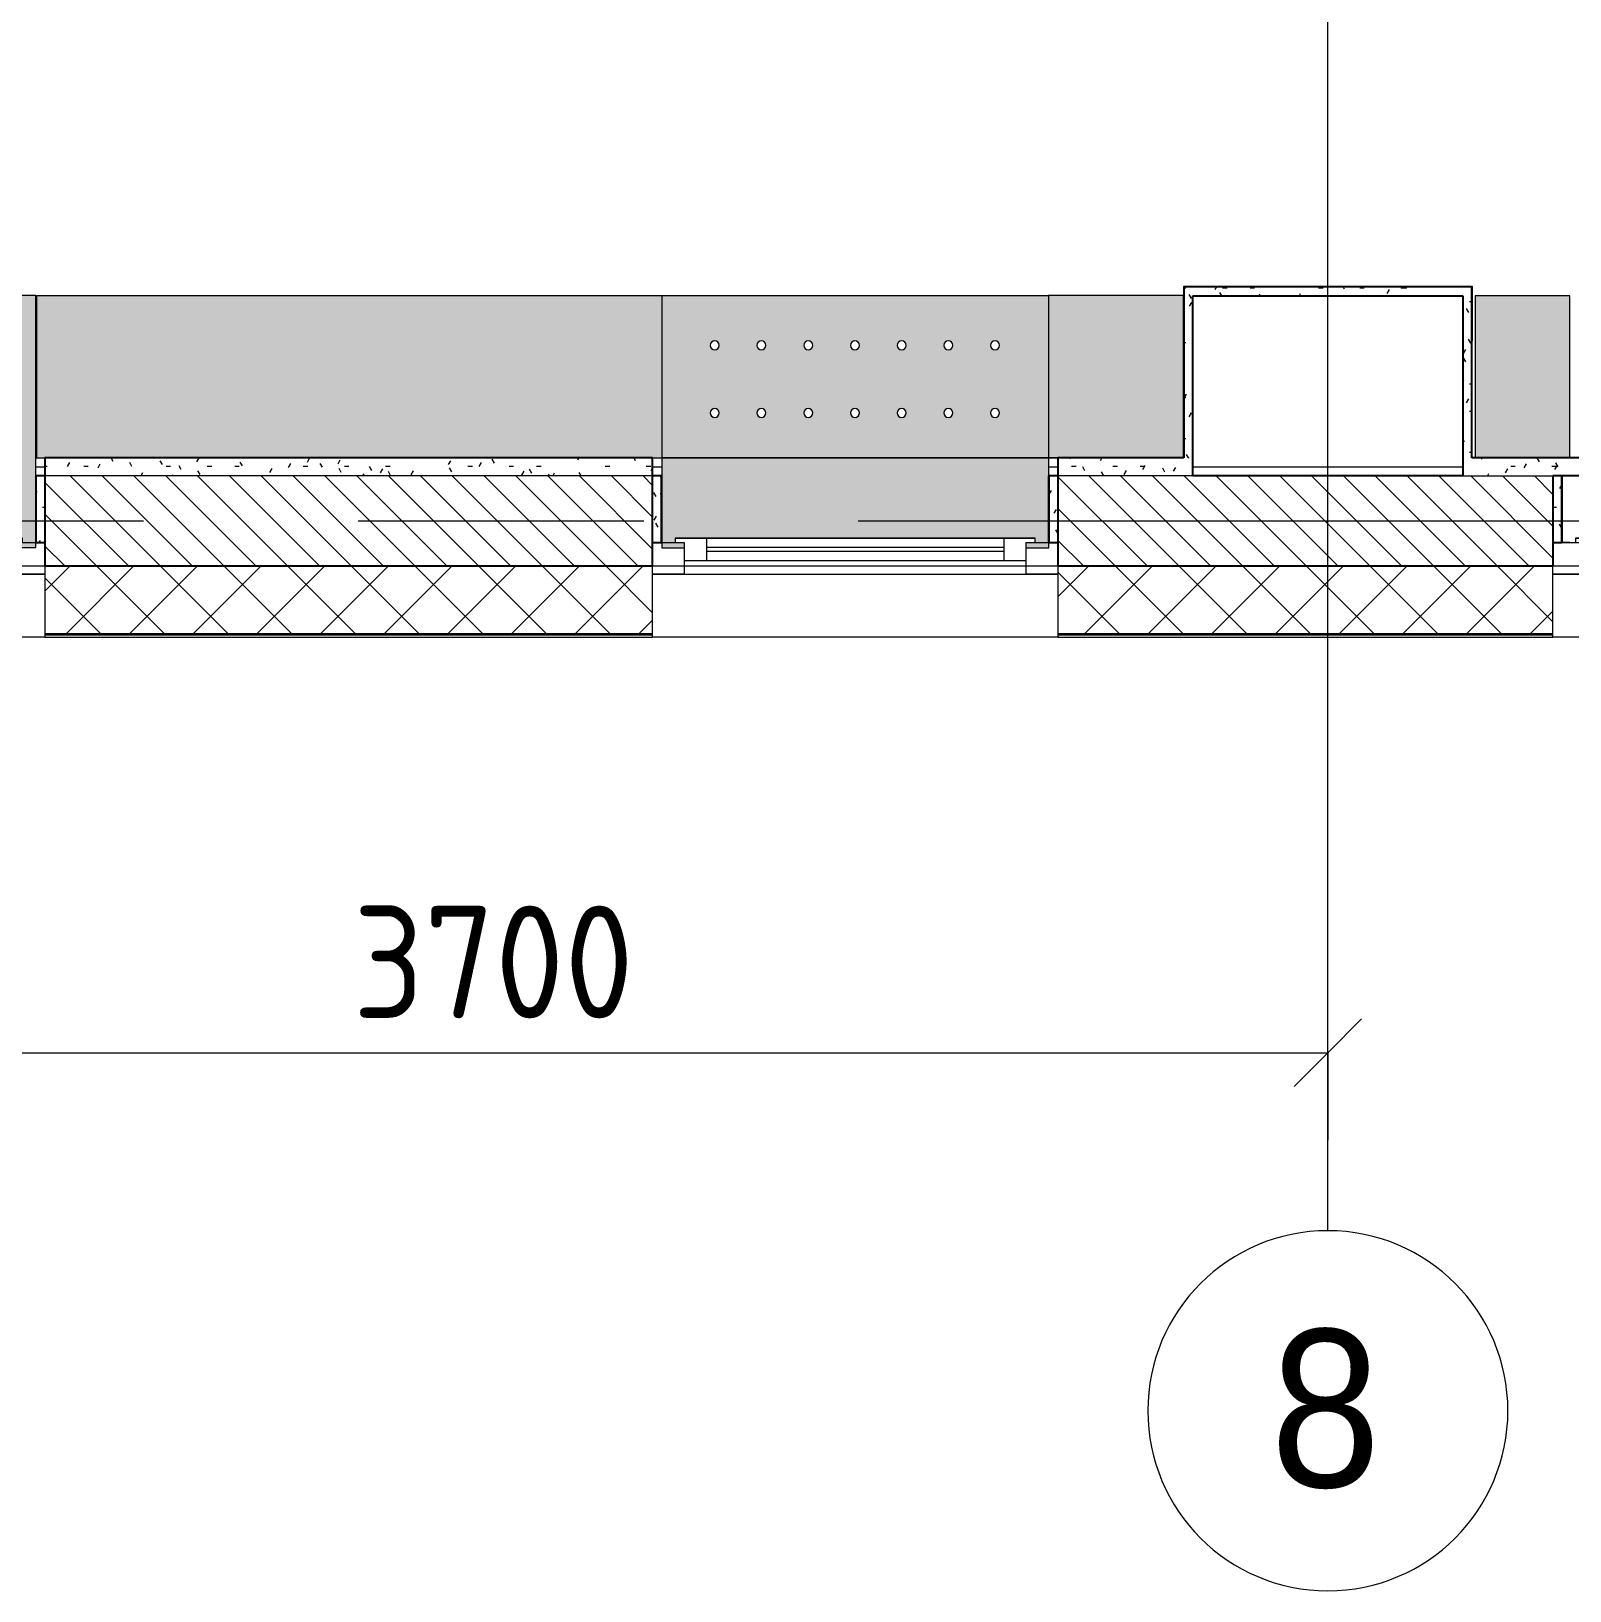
# Model space of a CAD drawing. Header units: millimetres. Extents: x 10406 to 76706, y -2377 to 12445.
# Drawn here: x 19330 to 22747, y -2377 to 1088 of the extents above; entities that cross this region are included whole.
import ezdxf

# ---------------------------------------------------------------- set-up
doc = ezdxf.new("R2010")
doc.units = ezdxf.units.MM
doc.linetypes.add('Осевая', pattern=[3175, 635, -476.25, 1587.5, -476.25])
for name, color, linetype, lineweight in [('A-ANNO-DIMS', 7, 'Continuous', 9), ('A-ANNO-DIMS-100', 7, 'Continuous', 9), ('A-GLAZ', 7, 'Continuous', 9), ('A-GLAZ-1', 7, 'Continuous', 13), ('A-WALL', 7, 'Continuous', 9), ('I-WALL', 7, 'Continuous', 9), ('Знаки', 7, 'Continuous', 9), ('Оси', 7, 'Continuous', 9), ('Оси-1', 7, 'Continuous', 20), ('Оси-2', 7, 'Осевая', 9)]:
    doc.layers.add(name, color=color, linetype=linetype, lineweight=lineweight)
for name, color, linetype, lineweight, true_color in [('A-WALL-1', 7, 'Continuous', 25, 0x3c3c3c), ('A-WALL-2', 7, 'Continuous', 13, 0x3c3c3c), ('A-WALL-FNSH-1', 7, 'Continuous', 13, 0x3c3c3c), ('A-WALL-FNSH-2', 7, 'Continuous', 9, 0x3c3c3c)]:
    doc.layers.add(name, color=color, linetype=linetype, lineweight=lineweight, true_color=true_color)
doc.styles.add('Arial', font='arial.ttf', dxfattribs={"width": 0.9, "height": 350})
doc.styles.add('ISOCPEUR', font='isocpeur.ttf', dxfattribs={"width": 0.9, "height": 250})
doc.dimstyles.new('ISO-2_5_0_9К_БОЛЬШОЙ', dxfattribs={"dimscale": 304.8, "dimtxt": 248.995294, "dimasz": 0.492126, "dimexe": 0.393701, "dimexo": 0.984252, "dimgap": 0, "dimtad": 1, "dimdec": 0, "dimrnd": 10, "dimzin": 0, "dimdsep": 46, "dimtxsty": 'ISOCPEUR', "dimblk1": 'OBLIQUE', "dimblk2": 'OBLIQUE', "dimsah": 1, "dimcen": 0.09, "dimdle": 0.393701, "dimazin": 0, "dimtfac": 1, "dimtdec": 4, "dimtix": 1, "dimtmove": 0, "dimatfit": 3, "dimfxl": 1, "dimtvp": 1, "dimtolj": 1, "dimtzin": 0, "dimarcsym": 2})
pattern_1 = [(0, (0, 0), (121.92, 30.48), [10.058, -81.382, 10.058, -81.382, -487.68]), (0, (0, 0), (121.92, 30.48), [-182.88, 10.058, -172.822, 10.058, -81.382, -213.36]), (0, (0, 0), (121.92, 30.48), [-457.2, 10.058, -50.902, 10.058, -142.342]), (120, (45.72, 15.24), (-87.356454, 90.345817), [10.058, -81.382, 10.058, -81.382, -487.68]), (120, (45.72, 15.24), (-87.356454, 90.345817), [-182.88, 10.058, -172.822, 10.058, -81.382, -213.36]), (120, (45.72, 15.24), (-87.356454, 90.345817), [-457.2, 10.058, -50.902, 10.058, -142.342]), (240, (60.96, 76.2), (-34.563546, -120.825817), [10.058, -81.382, 10.058, -81.382, -487.68]), (240, (60.96, 76.2), (-34.563546, -120.825817), [-182.88, 10.058, -172.822, 10.058, -81.382, -213.36]), (240, (60.96, 76.2), (-34.563546, -120.825817), [-457.2, 10.058, -50.902, 10.058, -142.342])]

# ---------------------------------------------------------------- blocks, each defined once
blk = doc.blocks.new('120_Окно_СКБ_2Ст - 120_Окно_СКБ_2Ст 2100х2500 _мал створка СЛЕВА_-22446485-План разверток пом_3_02_ Этаж 3')
at = {"layer": 'A-GLAZ'}
for p, q in [((1050, -57), (-1050, -57)), ((-930, -107), (-270, -107)), ((-270, -117), (-930, -117)), ((-100, -107), (930, -107)), ((930, -117), (-100, -117))]:
    blk.add_line(p, q, dxfattribs=at)
at = {"layer": 'A-GLAZ-1'}
for p, q in [((-1050, -127), (-1050, -57)), ((-1050, -57), (-980, -57)), ((-980, -57), (-980, -127)), ((-220, -127), (-220, -57)), ((-220, -57), (-150, -57)), ((-150, -57), (-150, -127)), ((980, -127), (980, -57)), ((980, -57), (1050, -57)), ((1050, -57), (1050, -127)), ((-220, -87), (-980, -87)), ((-980, -87), (-980, -127)), ((-930, -137), (-930, -87)), ((-270, -137), (-270, -87)), ((-220, -127), (-220, -87)), ((980, -87), (-150, -87)), ((-150, -87), (-150, -127)), ((-100, -137), (-100, -87)), ((930, -137), (930, -87)), ((980, -127), (980, -87)), ((-980, -127), (-1050, -127)), ((-980, -127), (-1000, -127)), ((-1000, -127), (-1000, -137)), ((-1000, -137), (-200, -137)), ((-200, -137), (-1000, -137)), ((-150, -127), (-220, -127)), ((-200, -127), (-220, -127)), ((-200, -137), (-200, -127)), ((-150, -127), (-170, -127)), ((-170, -127), (-170, -137)), ((-170, -137), (1000, -137)), ((1000, -137), (-170, -137)), ((1050, -127), (980, -127)), ((1000, -127), (980, -127)), ((1000, -137), (1000, -127))]:
    blk.add_line(p, q, dxfattribs=at)
blk = doc.blocks.new('120_Окно_СКБ_1Ст - 120_Окно_СКБ_1Ст 900х2500_h_-20664874-План разверток пом_3_02_ Этаж 3')
at = {"layer": 'A-GLAZ'}
for p, q in [((450, -57), (-450, -57)), ((-330, -107), (330, -107)), ((330, -117), (-330, -117))]:
    blk.add_line(p, q, dxfattribs=at)
at = {"layer": 'A-GLAZ-1'}
for p, q in [((-450, -127), (-450, -57)), ((-450, -57), (-380, -57)), ((-380, -57), (-380, -127)), ((380, -127), (380, -57)), ((380, -57), (450, -57)), ((450, -57), (450, -127)), ((380, -87), (-380, -87)), ((-380, -87), (-380, -127)), ((-330, -137), (-330, -87)), ((330, -137), (330, -87)), ((380, -127), (380, -87)), ((-380, -127), (-450, -127)), ((-380, -127), (-400, -127)), ((-400, -127), (-400, -137)), ((-400, -137), (400, -137)), ((400, -137), (-400, -137)), ((450, -127), (380, -127)), ((400, -127), (380, -127)), ((400, -137), (400, -127))]:
    blk.add_line(p, q, dxfattribs=at)
blk = doc.blocks.new('120_Окно_СКБ_2Ст - 120_Окно_СКБ_2Ст 2100х2500 _мал створка СЛЕВА_-V1-План разверток пом_3_02_ Этаж 3')
at = {"layer": 'A-GLAZ'}
for p, q in [((1050, -57), (-1050, -57)), ((-930, -107), (-270, -107)), ((-270, -117), (-930, -117)), ((-100, -107), (930, -107)), ((930, -117), (-100, -117)), ((1012.4, -127), (1030, -127))]:
    blk.add_line(p, q, dxfattribs=at)
at = {"layer": 'A-GLAZ-1'}
for p, q in [((-1050, -127), (-1050, -57)), ((-1050, -57), (-980, -57)), ((-980, -57), (-980, -127)), ((-220, -127), (-220, -57)), ((-220, -57), (-150, -57)), ((-150, -57), (-150, -127)), ((980, -127), (980, -57)), ((980, -57), (1050, -57)), ((1050, -57), (1050, -127)), ((-220, -87), (-980, -87)), ((-980, -87), (-980, -127)), ((-930, -137), (-930, -87)), ((-270, -137), (-270, -87)), ((-220, -127), (-220, -87)), ((980, -87), (-150, -87)), ((-150, -87), (-150, -127)), ((-100, -137), (-100, -87)), ((930, -137), (930, -87)), ((980, -127), (980, -87)), ((-980, -127), (-1050, -127)), ((-980, -127), (-1000, -127)), ((-1000, -127), (-1000, -137)), ((-1000, -137), (-200, -137)), ((-200, -137), (-1000, -137)), ((-150, -127), (-220, -127)), ((-200, -127), (-220, -127)), ((-200, -137), (-200, -127)), ((-150, -127), (-170, -127)), ((-170, -127), (-170, -137)), ((-170, -137), (1000, -137)), ((1000, -137), (-170, -137)), ((1050, -127), (980, -127)), ((1000, -127), (980, -127)), ((1000, -137), (1000, -127))]:
    blk.add_line(p, q, dxfattribs=at)
blk = doc.blocks.new('Зашивка радиатора_ с перфорацией М5 - Зашивка радиатора_ с перфорацией М5-V8-План разверток пом_3_02_ Этаж 3')
at = {"layer": 'Знаки'}
h = blk.add_hatch(color=256, dxfattribs=at)
h.paths.add_polyline_path([(1700, 380), (1700, 369), (1720, 368), (1720, 359), (550, 359), (550, 369), (570, 369), (570, 380), (500, 380), (500, 369), (520, 369), (520, 359), (-280, 359), (-278.9, 369), (-260, 369), (-260, 380), (-310, 380), (-310, -179.9), (1750, -179), (1750, 380), (1720, 380)])
h.paths.add_polyline_path([(820, 90.4), (825, 89), (828.7, 85.4), (830, 80.4), (828.7, 75.4), (825, 71.7), (820, 70.4), (815, 71.7), (811.3, 75.4), (810, 80.4), (811.3, 85.4), (815, 89), (817.4, 90)])
h.paths.add_polyline_path([(1027.5, 90.4), (1032.5, 89), (1036.2, 85.4), (1037.5, 80.4), (1036.2, 75.4), (1032.5, 71.7), (1027.5, 70.4), (1022.5, 71.7), (1018.8, 75.4), (1017.5, 80.4), (1018.8, 85.4), (1022.5, 89), (1024.9, 90)])
h.paths.add_polyline_path([(1650, 90.4), (1655, 89), (1658.7, 85.4), (1660, 80.4), (1658.7, 75.4), (1655, 71.7), (1650, 70.4), (1645, 71.7), (1641.3, 75.4), (1640, 80.4), (1641.3, 85.4), (1645, 89), (1647.4, 90)])
h.paths.add_polyline_path([(1131.2, 90.4), (1136.2, 89), (1139.9, 85.4), (1141.2, 80.4), (1139.9, 75.4), (1136.2, 71.7), (1131.2, 70.4), (1126.2, 71.7), (1122.6, 75.4), (1121.2, 80.4), (1122.6, 85.4), (1126.2, 89), (1128.7, 90)])
h.paths.add_polyline_path([(923.7, 90.4), (928.7, 89), (932.4, 85.4), (933.7, 80.4), (932.4, 75.4), (928.7, 71.7), (923.7, 70.4), (918.7, 71.7), (915.1, 75.4), (913.7, 80.4), (915.1, 85.4), (918.7, 89), (921.2, 90)])
h.paths.add_polyline_path([(1442.5, 90.4), (1447.5, 89), (1451.2, 85.4), (1452.5, 80.4), (1451.2, 75.4), (1447.5, 71.7), (1442.5, 70.4), (1437.5, 71.7), (1433.8, 75.4), (1432.5, 80.4), (1433.8, 85.4), (1437.5, 89), (1439.9, 90)])
h.paths.add_polyline_path([(1235, 90.4), (1240, 89), (1243.7, 85.4), (1245, 80.4), (1243.7, 75.4), (1240, 71.7), (1235, 70.4), (1230, 71.7), (1226.3, 75.4), (1225, 80.4), (1226.3, 85.4), (1230, 89), (1232.4, 90)])
h.paths.add_polyline_path([(1546.2, 90.4), (1551.2, 89), (1554.9, 85.4), (1556.2, 80.4), (1554.9, 75.4), (1551.2, 71.7), (1546.2, 70.4), (1541.2, 71.7), (1537.6, 75.4), (1536.2, 80.4), (1537.6, 85.4), (1541.2, 89), (1543.7, 90)])
h.paths.add_polyline_path([(1338.7, 90.4), (1343.7, 89), (1347.4, 85.4), (1348.7, 80.4), (1347.4, 75.4), (1343.7, 71.7), (1338.7, 70.4), (1333.7, 71.7), (1330.1, 75.4), (1328.7, 80.4), (1330.1, 85.4), (1333.7, 89), (1336.2, 90)])
h.paths.add_polyline_path([(405, 90.4), (410, 89), (413.7, 85.4), (415, 80.4), (413.7, 75.4), (410, 71.7), (405, 70.4), (400, 71.7), (396.3, 75.4), (395, 80.4), (396.3, 85.4), (400, 89), (402.4, 90)])
h.paths.add_polyline_path([(508.7, 90.4), (513.7, 89), (517.4, 85.4), (518.7, 80.4), (517.4, 75.4), (513.7, 71.7), (508.7, 70.4), (503.7, 71.7), (500.1, 75.4), (498.7, 80.4), (500.1, 85.4), (503.7, 89), (506.2, 90)])
h.paths.add_polyline_path([(612.5, 90.4), (617.5, 89), (621.2, 85.4), (622.5, 80.4), (621.2, 75.4), (617.5, 71.7), (612.5, 70.4), (607.5, 71.7), (603.8, 75.4), (602.5, 80.4), (604.1, 85.7), (607.5, 89), (609.9, 90)])
h.paths.add_polyline_path([(197.5, 90.4), (202.5, 89), (206.2, 85.4), (207.5, 80.4), (206.2, 75.4), (202.5, 71.7), (197.5, 70.4), (192.5, 71.7), (188.8, 75.4), (187.5, 80.4), (188.8, 85.4), (192.5, 89), (194.9, 90)])
h.paths.add_polyline_path([(-113.8, 90.4), (-108.8, 89), (-105.1, 85.4), (-103.8, 80.4), (-105.1, 75.4), (-108.8, 71.7), (-113.8, 70.4), (-118.8, 71.7), (-122.4, 75.4), (-123.8, 80.4), (-122.4, 85.4), (-118.8, 89), (-116.3, 90)])
h.paths.add_polyline_path([(-10, 90.4), (-5, 89), (-1.3, 85.4), (0, 80.4), (-1.3, 75.4), (-5, 71.7), (-10, 70.4), (-15, 71.7), (-18.7, 75.4), (-20, 80.4), (-18.7, 85.4), (-15, 89), (-12.6, 90)])
h.paths.add_polyline_path([(716.2, 90.4), (721.2, 89), (724.9, 85.4), (726.2, 80.4), (724.9, 75.4), (721.2, 71.7), (716.2, 70.4), (711.2, 71.7), (707.6, 75.4), (706.2, 80.4), (707.6, 85.4), (711.2, 89), (713.7, 90)])
h.paths.add_polyline_path([(301.2, 90.4), (306.2, 89), (309.9, 85.4), (311.2, 80.4), (309.9, 75.4), (306.1, 71.6), (301.2, 70.4), (296.2, 71.7), (292.6, 75.4), (291.2, 80.4), (292.6, 85.4), (296.2, 89), (298.7, 90)])
h.paths.add_polyline_path([(-217.5, 90.4), (-212.5, 89), (-208.8, 85.4), (-207.5, 80.4), (-208.8, 75.4), (-212.5, 71.7), (-217.5, 70.4), (-222.5, 71.7), (-226.2, 75.4), (-227.5, 80.4), (-226.2, 85.4), (-222.5, 89), (-220.1, 90)])
h.paths.add_polyline_path([(93.7, 90.4), (98.7, 89), (102.4, 85.4), (103.7, 80.4), (102.4, 75.4), (98.7, 71.7), (93.7, 70.4), (88.7, 71.7), (85.1, 75.4), (83.7, 80.4), (85.1, 85.4), (88.7, 89), (91.2, 90)])
h.paths.add_polyline_path([(923.7, -59.6), (928.7, -61), (932.4, -64.6), (933.7, -69.6), (932.4, -74.6), (928.7, -78.3), (923.7, -79.6), (918.7, -78.3), (915.1, -74.6), (913.7, -69.6), (915.1, -64.6), (918.7, -61), (921.2, -60)])
h.paths.add_polyline_path([(1235, -59.6), (1240, -61), (1243.7, -64.6), (1245, -69.6), (1243.7, -74.6), (1240, -78.3), (1235, -79.6), (1230, -78.3), (1226.3, -74.6), (1225, -69.6), (1226.3, -64.6), (1230, -61), (1232.4, -60)])
h.paths.add_polyline_path([(1131.2, -59.6), (1136.2, -61), (1139.9, -64.6), (1141.2, -69.6), (1139.9, -74.6), (1136.2, -78.3), (1131.2, -79.6), (1126.2, -78.3), (1122.6, -74.6), (1121.2, -69.6), (1122.6, -64.6), (1126.2, -61), (1128.7, -60)])
h.paths.add_polyline_path([(1546.2, -59.6), (1551.2, -61), (1554.9, -64.6), (1556.2, -69.6), (1554.9, -74.6), (1551.2, -78.3), (1546.2, -79.6), (1541.2, -78.3), (1537.6, -74.6), (1536.2, -69.6), (1537.6, -64.6), (1541.2, -61), (1543.7, -60)])
h.paths.add_polyline_path([(1650, -59.6), (1655, -61), (1658.7, -64.6), (1660, -69.6), (1658.7, -74.6), (1655, -78.3), (1650, -79.6), (1645, -78.3), (1641.3, -74.6), (1640, -69.6), (1641.3, -64.6), (1645, -61), (1647.4, -60)])
h.paths.add_polyline_path([(1338.7, -59.6), (1343.7, -61), (1347.4, -64.6), (1348.7, -69.6), (1347.4, -74.6), (1343.7, -78.3), (1338.7, -79.6), (1333.7, -78.3), (1330.1, -74.6), (1328.7, -69.6), (1330.1, -64.6), (1333.7, -61), (1336.2, -60)])
h.paths.add_polyline_path([(820, -59.6), (825, -61), (828.7, -64.6), (830, -69.6), (828.7, -74.6), (825, -78.3), (820, -79.6), (815, -78.3), (811.3, -74.6), (810, -69.6), (811.3, -64.6), (815, -61), (817.4, -60)])
h.paths.add_polyline_path([(1027.5, -59.6), (1032.5, -61), (1036.2, -64.6), (1037.5, -69.6), (1036.2, -74.6), (1032.5, -78.3), (1027.5, -79.6), (1022.5, -78.3), (1018.8, -74.6), (1017.5, -69.6), (1018.8, -64.6), (1022.5, -61), (1024.9, -60)])
h.paths.add_polyline_path([(1442.5, -59.6), (1447.5, -61), (1451.2, -64.6), (1452.5, -69.6), (1451.2, -74.6), (1447.5, -78.3), (1442.5, -79.6), (1437.5, -78.3), (1433.8, -74.6), (1432.5, -69.6), (1433.8, -64.6), (1437.5, -61), (1439.9, -60)])
h.paths.add_polyline_path([(716.2, -59.6), (721.2, -61), (724.9, -64.6), (726.2, -69.6), (724.9, -74.6), (721.2, -78.3), (716.2, -79.6), (711.2, -78.3), (707.6, -74.6), (706.2, -69.6), (707.6, -64.6), (711.2, -61), (713.7, -60)])
h.paths.add_polyline_path([(-217.5, -59.6), (-212.5, -61), (-208.8, -64.6), (-207.5, -69.6), (-208.8, -74.6), (-212.5, -78.3), (-217.5, -79.6), (-222.5, -78.3), (-226.2, -74.6), (-227.5, -69.6), (-226.2, -64.6), (-222.5, -61), (-220.1, -60)])
h.paths.add_polyline_path([(405, -59.6), (410, -61), (413.7, -64.6), (415, -69.6), (413.7, -74.6), (410, -78.3), (405, -79.6), (400, -78.3), (396.3, -74.6), (395, -69.6), (396.3, -64.6), (400, -61), (402.4, -60)])
h.paths.add_polyline_path([(-113.8, -59.6), (-108.8, -61), (-105.1, -64.6), (-103.8, -69.6), (-105.1, -74.6), (-108.8, -78.3), (-113.8, -79.6), (-118.8, -78.3), (-122.4, -74.6), (-123.8, -69.6), (-122.4, -64.6), (-118.8, -61), (-116.3, -60)])
h.paths.add_polyline_path([(197.5, -59.6), (202.5, -61), (206.2, -64.6), (207.5, -69.6), (206.2, -74.6), (202.5, -78.3), (197.5, -79.6), (192.5, -78.3), (188.8, -74.6), (187.5, -69.6), (188.8, -64.6), (192.5, -61), (194.9, -60)])
h.paths.add_polyline_path([(93.7, -59.6), (98.7, -61), (102.4, -64.6), (103.7, -69.6), (102.4, -74.6), (98.7, -78.3), (93.7, -79.6), (88.7, -78.3), (85.1, -74.6), (83.7, -69.6), (85.1, -64.6), (88.7, -61), (91.2, -60)])
h.paths.add_polyline_path([(508.7, -59.6), (513.7, -61), (517.4, -64.6), (518.7, -69.6), (517.4, -74.6), (513.7, -78.3), (508.7, -79.6), (503.7, -78.3), (500.1, -74.6), (498.7, -69.6), (500.1, -64.6), (503.7, -61), (506.2, -60)])
h.paths.add_polyline_path([(-10, -59.6), (-5, -61), (-1.3, -64.6), (0, -69.6), (-1.3, -74.6), (-5, -78.3), (-10, -79.6), (-15, -78.3), (-18.7, -74.6), (-20, -69.6), (-18.7, -64.6), (-15, -61), (-12.6, -60)])
h.paths.add_polyline_path([(301.2, -59.6), (306.2, -61), (309.9, -64.6), (311.2, -69.6), (309.9, -74.6), (306.1, -78.4), (301.2, -79.6), (296.2, -78.3), (292.6, -74.6), (291.2, -69.6), (292.6, -64.6), (296.2, -61), (298.7, -60)])
h.paths.add_polyline_path([(612.5, -59.6), (617.5, -61), (621.2, -64.6), (622.5, -69.6), (621.2, -74.6), (617.5, -78.3), (612.5, -79.6), (607.5, -78.3), (603.8, -74.6), (602.5, -69.6), (604.1, -64.3), (607.5, -61), (609.9, -60)])
for p, q in [((-260, 380), (-310, 380)), ((-310, 380), (-310, 369)), ((570, 380), (500, 380)), ((1750, 380), (1700, 380)), ((1750, 369), (1750, 380)), ((-310, 221), (-310, -179.9)), ((-310, -179.9), (1750, -179.9))]:
    blk.add_line(p, q, dxfattribs=at)
for centre, start, end in [((-217.5, 80.4), 0, 180), ((-217.5, 80.4), 180, 0), ((-113.8, 80.4), 0, 180), ((-113.8, 80.4), 180, 0), ((-10, 80.4), 0, 180), ((-10, 80.4), 180, 360), ((93.7, 80.4), 0, 180), ((93.7, 80.4), 180, 0), ((197.5, 80.4), 0, 180), ((197.5, 80.4), 180, 0), ((301.2, 80.4), 0, 180), ((301.2, 80.4), 180, 0), ((405, 80.4), 0, 180), ((405, 80.4), 180, 0), ((508.7, 80.4), 0, 180), ((508.7, 80.4), 180, 0), ((612.5, 80.4), 0, 180), ((612.5, 80.4), 180, 0), ((716.2, 80.4), 0, 180), ((716.2, 80.4), 180, 0), ((820, 80.4), 0, 180), ((820, 80.4), 180, 0), ((923.7, 80.4), 0, 180), ((923.7, 80.4), 180, 360), ((1027.5, 80.4), 0, 180), ((1027.5, 80.4), 180, 0), ((1131.2, 80.4), 0, 180), ((1131.2, 80.4), 180, 360), ((1235, 80.4), 0, 180), ((1235, 80.4), 180, 0), ((1338.7, 80.4), 0, 180), ((1338.7, 80.4), 180, 0), ((1442.5, 80.4), 0, 180), ((1442.5, 80.4), 180, 360), ((1546.2, 80.4), 0, 180), ((1546.2, 80.4), 180, 0), ((1650, 80.4), 0, 180), ((1650, 80.4), 180, 360), ((-217.5, -69.6), 0, 180), ((-113.8, -69.6), 0, 180), ((-10, -69.6), 0, 180), ((93.7, -69.6), 0, 180), ((197.5, -69.6), 0, 180), ((301.2, -69.6), 0, 180), ((405, -69.6), 0, 180), ((508.7, -69.6), 0, 180), ((612.5, -69.6), 0, 180), ((716.2, -69.6), 0, 180), ((820, -69.6), 0, 180), ((923.7, -69.6), 0, 180), ((1027.5, -69.6), 0, 180), ((1131.2, -69.6), 0, 180), ((1235, -69.6), 0, 180), ((1338.7, -69.6), 0, 180), ((1442.5, -69.6), 0, 180), ((1546.2, -69.6), 0, 180), ((1650, -69.6), 0, 180), ((-217.5, -69.6), 180, 0), ((-113.8, -69.6), 180, 0), ((-10, -69.6), 180, 0), ((93.7, -69.6), 180, 0), ((197.5, -69.6), 180, 0), ((301.2, -69.6), 180, 0), ((405, -69.6), 180, 0), ((508.7, -69.6), 180, 0), ((612.5, -69.6), 180, 0), ((716.2, -69.6), 180, 0), ((820, -69.6), 180, 0), ((923.7, -69.6), 180, 0), ((1027.5, -69.6), 180, 0), ((1131.2, -69.6), 180, 0), ((1235, -69.6), 180, 0), ((1338.7, -69.6), 180, 0), ((1442.5, -69.6), 180, 0), ((1546.2, -69.6), 180, 0), ((1650, -69.6), 180, 0)]:
    blk.add_arc(centre, 10, start, end, dxfattribs=at)
blk = doc.blocks.new('Зашивка радиатора_ с перфорацией М1 - Зашивка радиатора_ с перфорацией М1-V9-План разверток пом_3_02_ Этаж 3')
at = {"layer": 'Знаки'}
blk.add_hatch(color=256, dxfattribs=at).paths.add_polyline_path([(400.3, 380), (380.3, 380), (380.3, 368.5), (400.3, 368.5), (400.3, 358.5), (-399.7, 358.5), (-399.7, 368.5), (-379.7, 368.5), (-379.7, 380), (-430, 380), (-429.7, 180), (430, 180), (430, 380)])
h = blk.add_hatch(color=256, dxfattribs=at)
h.paths.add_polyline_path([(430.2, 180), (-430, 180), (-430, -179.9), (430.2, -179.9), (430.2, 119.3)])
h.paths.add_polyline_path([(-206.5, 90.4), (-201.5, 89), (-197.8, 85.4), (-196.5, 80.4), (-197.8, 75.4), (-201.5, 71.7), (-206.5, 70.4), (-211.5, 71.7), (-215.2, 75.4), (-216.5, 80.4), (-215.2, 85.4), (-211.5, 89), (-209.1, 90)])
h.paths.add_polyline_path([(208.5, 90.4), (213.5, 89), (217.2, 85.4), (218.5, 80.4), (217.2, 75.4), (213.5, 71.7), (208.5, 70.4), (203.5, 71.7), (199.8, 75.4), (198.5, 80.4), (199.8, 85.4), (203.5, 89), (205.9, 90)])
h.paths.add_polyline_path([(-102.8, 90.4), (-97.8, 89), (-94.1, 85.4), (-92.8, 80.4), (-94.1, 75.4), (-97.8, 71.7), (-102.8, 70.4), (-107.8, 71.7), (-111.4, 75.4), (-112.8, 80.4), (-111.4, 85.4), (-107.8, 89), (-105.3, 90)])
h.paths.add_polyline_path([(1, 90.4), (6, 89), (9.7, 85.4), (11, 80.4), (9.7, 75.4), (6, 71.7), (1, 70.4), (-4, 71.7), (-7.7, 75.4), (-9, 80.4), (-7.7, 85.4), (-4, 89), (-1.6, 90)])
h.paths.add_polyline_path([(104.7, 90.4), (109.7, 89), (113.4, 85.4), (114.7, 80.4), (113.4, 75.4), (109.7, 71.7), (104.7, 70.4), (99.7, 71.7), (96.1, 75.4), (94.7, 80.4), (96.1, 85.4), (99.7, 89), (102.2, 90)])
h.paths.add_polyline_path([(312.2, 90.4), (317.2, 89), (320.9, 85.4), (322.2, 80.4), (320.9, 75.4), (317.2, 71.7), (312.2, 70.4), (307.2, 71.7), (303.6, 75.4), (302.2, 80.4), (303.6, 85.4), (307.2, 89), (309.7, 90)])
h.paths.add_polyline_path([(-310.3, 90.4), (-305.3, 89), (-301.6, 85.4), (-300.3, 80.4), (-301.6, 75.4), (-305.3, 71.7), (-310.3, 70.4), (-315.3, 71.7), (-318.9, 75.4), (-320.3, 80.4), (-318.9, 85.4), (-315.3, 89), (-312.8, 90)])
h.paths.add_polyline_path([(-102.8, -59.6), (-97.8, -61), (-94.1, -64.6), (-92.8, -69.6), (-94.1, -74.6), (-97.8, -78.3), (-102.8, -79.6), (-107.8, -78.3), (-111.4, -74.6), (-112.8, -69.6), (-111.4, -64.6), (-107.8, -61), (-105.3, -60)])
h.paths.add_polyline_path([(208.5, -59.6), (213.5, -61), (217.2, -64.6), (218.5, -69.6), (217.2, -74.6), (213.5, -78.3), (208.5, -79.6), (203.5, -78.3), (199.8, -74.6), (198.5, -69.6), (199.8, -64.6), (203.5, -61), (205.9, -60)])
h.paths.add_polyline_path([(-206.5, -59.6), (-201.5, -61), (-197.8, -64.6), (-196.5, -69.6), (-197.8, -74.6), (-201.5, -78.3), (-206.5, -79.6), (-211.5, -78.3), (-215.2, -74.6), (-216.5, -69.6), (-215.2, -64.6), (-211.5, -61), (-209.1, -60)])
h.paths.add_polyline_path([(312.2, -59.6), (317.2, -61), (320.9, -64.6), (322.2, -69.6), (320.9, -74.6), (317.2, -78.3), (312.2, -79.6), (307.2, -78.3), (303.6, -74.6), (302.2, -69.6), (303.6, -64.6), (307.2, -61), (309.7, -60)])
h.paths.add_polyline_path([(104.7, -59.6), (109.7, -61), (113.4, -64.6), (114.7, -69.6), (113.4, -74.6), (109.7, -78.3), (104.7, -79.6), (99.7, -78.3), (96.1, -74.6), (94.7, -69.6), (96.1, -64.6), (99.7, -61), (102.2, -60)])
h.paths.add_polyline_path([(1, -59.6), (6, -61), (9.7, -64.6), (11, -69.6), (9.7, -74.6), (6, -78.3), (1, -79.6), (-4, -78.3), (-7.7, -74.6), (-9, -69.6), (-7.7, -64.6), (-4, -61), (-1.6, -60)])
h.paths.add_polyline_path([(-310.3, -59.6), (-305.3, -61), (-301.6, -64.6), (-300.3, -69.6), (-301.6, -74.6), (-305.3, -78.3), (-310.3, -79.6), (-315.3, -78.3), (-318.9, -74.6), (-320.3, -69.6), (-318.9, -64.6), (-315.3, -61), (-312.8, -60)])
for p, q in [((-379.7, 380), (-430, 380)), ((-430, 380), (-430, 368.5)), ((430, 380), (380.3, 380)), ((430, 180), (430, 380)), ((-430, 220.5), (-430, 180)), ((-430, 180), (430, 180)), ((430.2, 180), (-430, 180)), ((-430, 180), (-430, -179.9)), ((430.2, -179.9), (430.2, 180)), ((-430, -179.9), (430.2, -179.9))]:
    blk.add_line(p, q, dxfattribs=at)
for centre, start, end in [((-310.3, 80.4), 180, 0), ((-310.3, 80.4), 0, 180), ((-206.5, 80.4), 0, 180), ((-206.5, 80.4), 180, 360), ((-102.8, 80.4), 0, 180), ((-102.8, 80.4), 180, 0), ((1, 80.4), 0, 180), ((1, 80.4), 180, 0), ((104.7, 80.4), 0, 180), ((104.7, 80.4), 180, 360), ((208.5, 80.4), 0, 180), ((208.5, 80.4), 180, 0), ((312.2, 80.4), 0, 180), ((312.2, 80.4), 180, 0), ((-310.3, -69.6), 0, 180), ((-206.5, -69.6), 0, 180), ((-102.8, -69.6), 0, 180), ((1, -69.6), 0, 180), ((104.7, -69.6), 0, 180), ((208.5, -69.6), 0, 180), ((312.2, -69.6), 0, 180), ((-310.3, -69.6), 180, 0), ((-206.5, -69.6), 180, 0), ((-102.8, -69.6), 180, 0), ((1, -69.6), 180, 0), ((104.7, -69.6), 180, 0), ((208.5, -69.6), 180, 0), ((312.2, -69.6), 180, 0)]:
    blk.add_arc(centre, 10, start, end, dxfattribs=at)
blk = doc.blocks.new('Зашивка без перфорации М3 - М3_20-31152462-План разверток пом_3_02_ Этаж 3')
at = {"layer": 'Знаки'}
blk.add_hatch(color=256, dxfattribs=at).paths.add_polyline_path([(782.6, 180), (-430, 180), (-430, -179.9), (960.2, -179.9), (960.2, 180)])
for p, q in [((960.2, 180), (-430, 180)), ((-430, 180), (-430, -179.9)), ((960.2, -179.9), (960.2, 180)), ((-430, -179.9), (960.2, -179.9))]:
    blk.add_line(p, q, dxfattribs=at)
blk = doc.blocks.new('Зашивка без перфорации М3 - М3_2-30966967-План разверток пом_3_02_ Этаж 3')
at = {"layer": 'Знаки'}
blk.add_hatch(color=256, dxfattribs=at).paths.add_polyline_path([(-129.8, 180), (-430, 180), (-430, -179.9), (-129.8, -179.9), (-129.8, 119.8)])
for p, q in [((-129.8, 180), (-430, 180)), ((-430, 180), (-430, -179.9)), ((-129.8, -179.9), (-129.8, 180)), ((-430, -179.9), (-129.8, -179.9))]:
    blk.add_line(p, q, dxfattribs=at)
blk = doc.blocks.new('Зашивка_ опоясывающая панель - Зашивка_ опоясывающая панель-V10-План разверток пом_3_02_ Этаж 3')
at = {"layer": 'Знаки'}
blk.add_line((-430, -160), (-411.8, -160), dxfattribs=at)
blk = doc.blocks.new('Зашивка_ опоясывающая панель - Зашивка_ опоясывающая панель-V11-План разверток пом_3_02_ Этаж 3')
at = {"layer": 'Знаки'}
blk.add_line((-430, -160), (-412.8, -160), dxfattribs=at)
blk = doc.blocks.new('Зашивка без перфорации М3 - М3_14-30988463-План разверток пом_3_02_ Этаж 3')
at = {"layer": 'Знаки'}
blk.add_hatch(color=256, dxfattribs=at).paths.add_polyline_path([(-219.8, 180), (-430, 180), (-430, -179.9), (-219.8, -179.9)])
for p, q in [((-430, 180), (-430, -179.9)), ((-219.8, -179.9), (-219.8, 180)), ((-430, -179.9), (-219.8, -179.9))]:
    blk.add_line(p, q, dxfattribs=at)
blk = doc.blocks.new('Ось сетки - D8-29747960-План разверток пом_3_02_ Этаж 3')
at = {"layer": 'Оси-1'}
for start, end in [(360, 180), (180, 360)]:
    blk.add_arc((0, 0), 4, start, end, dxfattribs=at)
blk = doc.blocks.new('DIMBLOCK4-План разверток пом_3_02_ Этаж 3')
at = {"layer": 'A-ANNO-DIMS-100'}
for p, q in [((18510, -1375.2), (18510, -1061.3)), ((22210, -1375.2), (22210, -1061.3)), ((18510, -1181.3), (22210, -1181.3)), ((18510, -1181.3), (18510, -1375.2)), ((22210, -1181.3), (22210, -1375.2))]:
    blk.add_line(p, q, dxfattribs=at)
at = {"layer": 'A-ANNO-DIMS-100', "lineweight": 20}
for p, q in [((18510, -1181.3), (18585, -1106.3)), ((22210, -1181.3), (22285, -1106.3)), ((18510, -1181.3), (18435, -1256.3)), ((22210, -1181.3), (22135, -1256.3))]:
    blk.add_line(p, q, dxfattribs=at)
at = {"layer": 'A-ANNO-DIMS-100', "color": 0, "insert": (20044, -854.7), "char_height": 250, "width": 758.478, "attachment_point": 1, "line_spacing_factor": 1.149209, "style": 'ISOCPEUR'}
blk.add_mtext('3700', dxfattribs=at)
blk = doc.blocks.new('_Oblique')
at = {"color": 0, "linetype": 'ByBlock', "lineweight": -2}
blk.add_line((-0.5, -0.5), (0.5, 0.5), dxfattribs=at)

msp = doc.modelspace()

# ---------------------------------------------------------------- hatches: boundary and pattern name
at = {"layer": 'A-WALL'}
h = msp.add_hatch(dxfattribs=at)
h.set_pattern_fill('FP_1', color=256, style=0, pattern_type=2)
h.set_pattern_definition([(135, (0, 0), (-35.35534, -35.35534), [])])
h.paths.add_polyline_path([(24810, -100), (25081.5, -100), (25081.5, 100), (24810, 100), (24810, -56)])
h.paths.add_polyline_path([(20313.3, -100), (20710, -100), (20710, 100), (19360, 100), (19360, -100), (19518.6, -100)])
h.paths.add_polyline_path([(22697.4, -100), (22710, -100), (22710, 100), (21610, 100), (21610, -100), (21902.7, -100)])
h.paths.add_polyline_path([(15545.1, -100), (15610, -100), (15610, 100), (14860, 100), (14860, -100)])
h.paths.add_polyline_path([(17260, -100), (17260, 100), (16510, 100), (16510, -100), (17134.5, -100)])
h = msp.add_hatch(dxfattribs=at)
h.set_pattern_fill('FP_3', color=256, style=0, pattern_type=2)
h.set_pattern_definition([(45, (0, 0), (-70.71068, 70.71068), []), (135, (0, 0), (-70.71068, -70.71068), [])])
h.paths.add_polyline_path([(25081.5, -250), (25081.5, -100), (24810, -100), (24810, -250)])
h.paths.add_polyline_path([(22697.4, -250), (22710, -250), (22710, -100), (21610, -100), (21610, -250), (21902.7, -250)])
h.paths.add_polyline_path([(20313.3, -250), (20710, -250), (20710, -100), (19360, -100), (19360, -250), (19518.6, -250)])
h.paths.add_polyline_path([(16510, -250), (17260, -250), (17260, -100), (16510, -100)])
h.paths.add_polyline_path([(15545.1, -250), (15610, -250), (15610, -100), (14860, -100), (14860, -250)])
h.paths.add_polyline_path([(12760, -250), (12760, -100), (12366.4, -100), (12366.4, -250)])
at = {"layer": 'I-WALL'}
h = msp.add_hatch(dxfattribs=at)
h.set_pattern_fill('FP_8', color=256, style=0, pattern_type=2)
h.set_pattern_definition(pattern_1)
h.paths.add_polyline_path([(21910, 140), (21910, 520), (21890, 520), (21890, 140), (21902.7, 140)])
h = msp.add_hatch(dxfattribs=at)
h.set_pattern_fill('FP_8', color=256, style=0, pattern_type=2)
h.set_pattern_definition(pattern_1)
h.paths.add_polyline_path([(22510, 500), (22530, 500), (22530, 520), (21910, 520), (21910, 500)])
h = msp.add_hatch(dxfattribs=at)
h.set_pattern_fill('FP_8', color=256, style=0, pattern_type=2)
h.set_pattern_definition(pattern_1)
h.paths.add_polyline_path([(22530, 100), (22530, 500), (22510, 500), (22510, 100)])
h = msp.add_hatch(dxfattribs=at)
h.set_pattern_fill('FP_8', color=256, style=0, pattern_type=2)
h.set_pattern_definition(pattern_1)
h.paths.add_polyline_path([(21610, 100), (21910, 100), (21910, 140), (21610, 140)])
h.paths.add_polyline_path([(20313.3, 100), (20710, 100), (20710, 140), (19360, 140), (19360, 100), (19518.6, 100)])
h = msp.add_hatch(dxfattribs=at)
h.set_pattern_fill('FP_8', color=256, style=0, pattern_type=2)
h.set_pattern_definition(pattern_1)
h.paths.add_polyline_path([(24810, 100), (24830.7, 100), (24830.7, 140), (22530, 140), (22530, 100), (24684.1, 100)])
h = msp.add_hatch(dxfattribs=at)
h.set_pattern_fill('FP_8', color=256, style=0, pattern_type=2)
h.set_pattern_definition(pattern_1)
h.paths.add_polyline_path([(19360, -48), (19360, 100), (19340, 100), (19340, -48)])
h = msp.add_hatch(dxfattribs=at)
h.set_pattern_fill('FP_8', color=256, style=0, pattern_type=2)
h.set_pattern_definition(pattern_1)
h.paths.add_polyline_path([(20730, -48), (20730, 100), (20710, 100), (20710, -48)])
h = msp.add_hatch(dxfattribs=at)
h.set_pattern_fill('FP_8', color=256, style=0, pattern_type=2)
h.set_pattern_definition(pattern_1)
h.paths.add_polyline_path([(21610, -48), (21610, 100), (21590, 100), (21590, -48)])
h = msp.add_hatch(dxfattribs=at)
h.set_pattern_fill('FP_8', color=256, style=0, pattern_type=2)
h.set_pattern_definition(pattern_1)
h.paths.add_polyline_path([(22730, -48), (22730, 100), (22710, 100), (22710, -48)])

# ---------------------------------------------------------------- linework, layer by layer
at = {"layer": 'A-WALL'}
for p, q in [((20710, 100), (19360, 100)), ((21910, 100), (21610, 100)), ((22510, 100), (22710, 100)), ((17260, -100), (19360, -100)), ((20710, -100), (21610, -100)), ((22710, -100), (24810, -100)), ((19360, -258), (17260, -258)), ((19360, -250), (20710, -250)), ((21610, -258), (20710, -258)), ((21610, -250), (22710, -250)), ((24810, -258), (22710, -258))]:
    msp.add_line(p, q, dxfattribs=at)
at = {"layer": 'A-WALL-1'}
for p, q in [((21890, 520), (21890, 140)), ((22530, 520), (21890, 520)), ((22530, 140), (22530, 520)), ((21910, 100), (21910, 500)), ((21910, 500), (22510, 500)), ((22510, 500), (22510, 100)), ((19360, 140), (19360, -100)), ((20710, 140), (19360, 140)), ((20710, -100), (20710, 140)), ((21610, 140), (21610, -100)), ((21890, 140), (21610, 140)), ((24830.7, 140), (22530, 140)), ((19360, 100), (19340, 100)), ((19340, 100), (19340, -48)), ((20730, 100), (20710, 100)), ((20730, -48), (20730, 100)), ((21610, 100), (21590, 100)), ((21590, 100), (21590, -48)), ((22510, 100), (21910, 100)), ((22730, 100), (22710, 100)), ((22710, 100), (22710, -100)), ((24810, 100), (22730, 100)), ((22730, -48), (22730, 100)), ((19340, -48), (19360, -48)), ((20710, -48), (20730, -48)), ((21590, -48), (21610, -48)), ((22710, -48), (22730, -48)), ((19360, -100), (20710, -100)), ((21610, -100), (22710, -100))]:
    msp.add_line(p, q, dxfattribs=at)
at = {"layer": 'A-WALL-2'}
for p, q in [((19360, -100), (19360, -250)), ((20710, -250), (20710, -100)), ((21610, -100), (21610, -250)), ((22710, -250), (22710, -100))]:
    msp.add_line(p, q, dxfattribs=at)
at = {"layer": 'A-WALL-FNSH-1'}
for p, q in [((21889, 521), (21889, 400)), ((22531, 521), (21889, 521)), ((22531, 400), (22531, 521)), ((21889, 400), (21890, 400)), ((22530, 400), (22531, 400)), ((20710, 141), (19360, 141)), ((19360, 141), (19360, 140)), ((20710, 140), (20710, 141)), ((21890, 141), (21610, 141)), ((21610, 141), (21610, 140)), ((22710, 141), (22530, 141)), ((22710, 140), (22710, 141)), ((19340, 100), (19339, 100)), ((19339, 100), (19339, -48)), ((20731, 100), (20730, 100)), ((20731, -48), (20731, 100)), ((21590, 100), (21589, 100)), ((21589, 100), (21589, -48)), ((22731, 100), (22730, 100)), ((22731, -48), (22731, 100)), ((19339, -48), (19340, -48)), ((20730, -48), (20731, -48)), ((21589, -48), (21590, -48)), ((22730, -48), (22731, -48)), ((19360, -250), (19360, -253)), ((19360, -253), (20710, -253)), ((20710, -253), (20710, -250)), ((21610, -250), (21610, -253)), ((21610, -253), (22710, -253)), ((22710, -253), (22710, -250))]:
    msp.add_line(p, q, dxfattribs=at)
at = {"layer": 'A-WALL-FNSH-2'}
for p, q in [((19360, -253), (19360, -258)), ((19360, -258), (20710, -258)), ((20710, -258), (20710, -253)), ((21610, -253), (21610, -258)), ((21610, -258), (22710, -258)), ((22710, -258), (22710, -253))]:
    msp.add_line(p, q, dxfattribs=at)
at = {"layer": 'I-WALL'}
for p, q in [((19340, 140), (19360, 140)), ((20710, 140), (20730.3, 140)), ((21590.3, 140), (21610, 140)), ((19340, 120), (19360, 120)), ((20710, 120), (20730.3, 120)), ((21590.3, 120), (21610, 120)), ((21910, 120), (22510, 120))]:
    msp.add_line(p, q, dxfattribs=at)
at = {"layer": 'Оси'}
for p, q in [((22210, -1576.6), (22210, 923.4)), ((22551.7, 0), (25051.7, 0))]:
    msp.add_line(p, q, dxfattribs=at)
at = {"layer": 'Оси-2'}
for p, q in [((22210, 923.4), (22210, 5421)), ((13705.6, 0), (22551.7, 0))]:
    msp.add_line(p, q, dxfattribs=at)

# ---------------------------------------------------------------- block references
at = {"layer": 'A-GLAZ', "rotation": 180}
for name, p in [('120_Окно_СКБ_2Ст - 120_Окно_СКБ_2Ст 2100х2500 _мал створка СЛЕВА_-22446485-План разверток пом_3_02_ Этаж 3', (18310, -175)), ('120_Окно_СКБ_1Ст - 120_Окно_СКБ_1Ст 900х2500_h_-20664874-План разверток пом_3_02_ Этаж 3', (21160, -175)), ('120_Окно_СКБ_2Ст - 120_Окно_СКБ_2Ст 2100х2500 _мал створка СЛЕВА_-V1-План разверток пом_3_02_ Этаж 3', (23760, -175))]:
    msp.add_blockref(name, p, dxfattribs=at)
at = {"layer": 'Знаки', "rotation": 180}
for name, p in [('Зашивка радиатора_ с перфорацией М5 - Зашивка радиатора_ с перфорацией М5-V8-План разверток пом_3_02_ Этаж 3', (19030, 321)), ('Зашивка без перфорации М3 - М3_20-31152462-План разверток пом_3_02_ Этаж 3', (20301.3, 320.5)), ('Зашивка радиатора_ с перфорацией М1 - Зашивка радиатора_ с перфорацией М1-V9-План разверток пом_3_02_ Этаж 3', (21160.3, 320.5)), ('Зашивка без перфорации М3 - М3_2-30966967-План разверток пом_3_02_ Этаж 3', (21459.4, 321)), ('Зашивка без перфорации М3 - М3_14-30988463-План разверток пом_3_02_ Этаж 3', (22317.4, 320))]:
    msp.add_blockref(name, p, dxfattribs=at)
at = {"layer": 'Знаки'}
for name, p in [('Зашивка_ опоясывающая панель - Зашивка_ опоясывающая панель-V10-План разверток пом_3_02_ Этаж 3', (19771.8, 300)), ('Зашивка_ опоясывающая панель - Зашивка_ опоясывающая панель-V11-План разверток пом_3_02_ Этаж 3', (22022.8, 300))]:
    msp.add_blockref(name, p, dxfattribs=at)
at = {"layer": 'Оси-1', "xscale": 99.99999999999993, "yscale": 99.99999999999993, "zscale": 99.99999999999993}
msp.add_blockref('Ось сетки - D8-29747960-План разверток пом_3_02_ Этаж 3', (22210, -1976.6), dxfattribs=at)

# ---------------------------------------------------------------- texts
at = {"layer": 'Оси', "insert": (22082.5, -1796), "char_height": 350, "width": 303.038, "attachment_point": 1, "style": 'Arial'}
msp.add_mtext('\\fArial|b0|i0|c204|p34|;\\W.9;8', dxfattribs=at)

# ---------------------------------------------------------------- dimensions: what is measured, and where the dimension line sits
at = {"layer": 'A-ANNO-DIMS'}
dim = msp.add_linear_dim(base=(22210, -1181.3), p1=(18510, -1075.2), p2=(22210, -1075.2), dimstyle='ISO-2_5_0_9К_БОЛЬШОЙ', override={"dimpost": '<>', "dimfxl": 3700}, dxfattribs=at)
dim.commit()
dim.dimension.update_dxf_attribs({"geometry": 'DIMBLOCK4-План разверток пом_3_02_ Этаж 3', "text_midpoint": (20360, -1056.3)})

doc.saveas('drawing.dxf')
